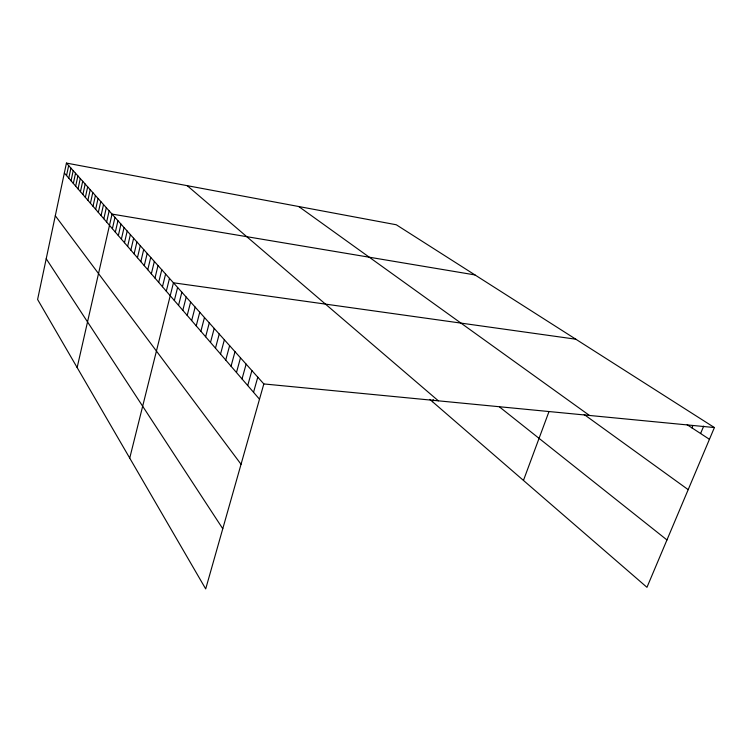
<?xml version="1.0" encoding="UTF-8"?>
<svg xmlns="http://www.w3.org/2000/svg" width="752" height="752" viewBox="0 0 752 752"><rect width="100%" height="100%" fill="white"/><g stroke="black" fill="none" stroke-linecap="round" stroke-linejoin="round"><path stroke-width="1.13" d="M66.439 163.081L37.6 299.475L205.7 588.919L263.83 383.934L66.439 163.081L396.276 224.763L714.4 427.55L646.964 587.312L429.843 399.406M66.543 175.573L68.667 165.572M68.77 178.158L70.923 168.091M71.045 180.79L73.207 170.648M73.339 183.45L75.529 173.251M75.67 186.158L77.888 175.883M78.039 188.902L80.276 178.562M80.445 191.685L82.701 181.279M82.889 194.514L85.173 184.033M85.361 197.391L87.674 186.834M87.881 200.305L90.212 189.673M90.428 203.266L92.787 192.559M93.022 206.264L95.41 195.492M95.664 209.319L98.07 198.472M98.333 212.421L100.777 201.498M101.059 215.58L103.522 204.572M103.823 218.776L106.314 207.693M106.624 222.028L109.153 210.87M77.146 367.578L112.039 214.094L474.982 274.931M112.386 228.702L114.971 217.375M115.329 232.124L117.951 220.712M118.327 235.592L120.978 224.105M121.382 239.127L124.061 227.555M124.484 242.727L127.201 231.061M127.633 246.383L130.387 234.624M130.848 250.106L133.63 238.252M134.11 253.885L136.93 241.947M137.437 257.739L140.295 245.707M140.821 261.658L143.707 249.532M144.262 265.653L147.195 253.433M147.768 269.714L150.738 257.4M151.34 273.85L154.348 261.442M154.978 278.071L158.023 265.55M158.681 282.357L161.774 269.742M162.451 286.738L165.59 274.019M166.305 291.193L169.482 278.372M129.729 458.1L173.449 282.799L575.825 339.208M174.342 300.509L177.613 287.461M178.534 305.378L181.862 292.218M182.821 310.341L186.195 297.068M187.201 315.417L190.623 302.022M191.666 320.587L195.144 307.079M196.225 325.87L199.759 312.24M200.878 331.275L204.469 317.513M205.634 336.783L209.282 322.899M210.494 342.414L214.207 328.408M215.467 348.167L219.236 334.029M220.543 354.051L224.369 339.782M225.732 360.067L229.623 345.666M231.043 366.224L235 351.682M236.466 372.513L240.499 357.83M242.022 378.952L246.13 364.128M247.709 385.55L251.892 370.576M253.537 392.29L257.786 377.175M432.494 401.7L433.218 399.556M523.458 480.425L548.904 411.805M691.915 427.86L692.789 425.754M700.591 433.528L703.703 426.102M263.83 383.934L714.4 427.55M687.187 424.767L709.437 439.3M298.741 206.527L589.455 415.452M584.201 414.549L688.183 489.646M499.666 407.067L666.958 539.945M187.22 185.669L438.36 400.825M64.343 173.016L259.496 399.199M55.3 215.758L241.044 464.266M46.21 258.744L222.771 528.722"/></g></svg>
